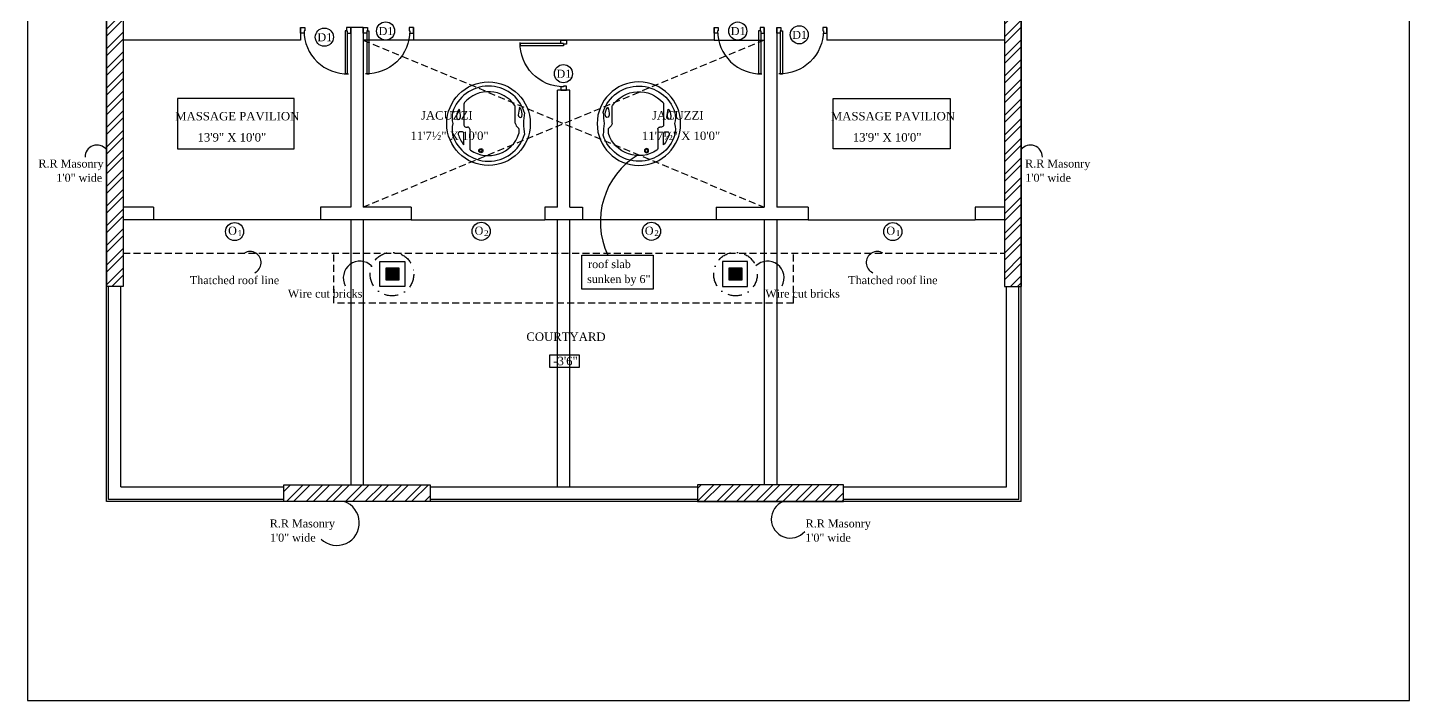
# Model space of a CAD drawing. Extents: x 12259 to 18078, y -1461 to 1911.
# Drawn here: x 12259 to 13252, y -339 to 144 of the extents above; entities that cross this region are included whole.
import ezdxf
from ezdxf.enums import TextEntityAlignment as Align

# ---------------------------------------------------------------- set-up
doc = ezdxf.new("R2010")
doc.units = 0
doc.header["$LTSCALE"] = 20
doc.header["$MEASUREMENT"] = 0
doc.linetypes.add('DASHDOT', pattern=[1, 0.5, -0.25, 0, -0.25])
doc.linetypes.add('HIDDEN', pattern=[0.375, 0.25, -0.125])
doc.layers.get('0').update_dxf_attribs({"linetype": 'CONTINUOUS'})
for name, color, linetype in [('column', 31, 'CONTINUOUS'), ('DETTEXT', 7, 'CONTINUOUS'), ('DOOR', 1, 'CONTINUOUS'), ('door text', 2, 'CONTINUOUS'), ('FURN', 10, 'CONTINUOUS'), ('HATCH', 252, 'CONTINUOUS'), ('PLUMBING', 6, 'CONTINUOUS'), ('Roof lilne', 31, 'CONTINUOUS'), ('Stone', 8, 'CONTINUOUS'), ('text', 2, 'CONTINUOUS'), ('wall', 13, 'CONTINUOUS')]:
    doc.layers.add(name, color=color, linetype=linetype)
doc.layers.add('correct', color=230, linetype='CONTINUOUS', plot=False)
doc.styles.add('style5', font='times_2.ttf')
pattern_1 = [(45, (-1534.97, 47.558), (-7.071068, 7.071068), []), (45, (-1534.97, 52.558), (-7.071068, 7.071068), [])]

# ---------------------------------------------------------------- blocks, each defined once
blk = doc.blocks.new('DR1H902')
at = {"color": 0}
for p, q in [((-0.5, 0), (-0.5, 1)), ((-0.5, 1), (-0.45, 1)), ((-0.45, 0), (-0.45, 1)), ((-0.5, 0), (-0.45, 0))]:
    blk.add_line(p, q, dxfattribs=at)
blk.add_arc((-0.5, 0), 1, 0, 91.707, dxfattribs=at)
blk = doc.blocks.new('A$C3B4262AC')
at = {"layer": 'DOOR'}
for p, q in [((0, 4), (0, 0)), ((2.5, 4), (0, 4)), ((0, 0), (3, 0)), ((2.5, 2.25), (2.5, 4)), ((3, 2.25), (2.5, 2.25)), ((3, 0), (3, 2.25))]:
    blk.add_line(p, q, dxfattribs=at)
blk = doc.blocks.new('A$C1F9E242A')
blk.add_blockref('A$C3B4262AC', (0, 0))
at = {"xscale": -1}
blk.add_blockref('A$C3B4262AC', (36, 0), dxfattribs=at)
at = {"layer": 'DOOR', "xscale": -31, "yscale": 31, "zscale": 68.88888888888889}
blk.add_blockref('DR1H902', (18, 2.25), dxfattribs=at)
blk = doc.blocks.new('*U15')
at = {"xscale": -1, "rotation": 90.00000000000249}
blk.add_blockref('A$C1F9E242A', (-13.99, 19.99), dxfattribs=at)
blk = doc.blocks.new('CARLO')
for p, q in [((35.59, 36.27), (35.59, 50.09)), ((39.78, 47.54), (39.78, 39.56)), ((0.13, 39), (0.13, 36.43)), ((2.85, 31.97), (2.85, 20.08)), ((38.27, 34.77), (37.09, 34.77)), ((39.77, 18.16), (39.77, 33.27)), ((41.28, 38.06), (42.43, 38.06))]:
    blk.add_line(p, q)
for centre, radius in [((22.05, 32.28), 30), ((27.54, 51.7), 1.5), ((27.54, 51.7), 1)]:
    blk.add_circle(centre, radius)
for centre, radius, start, end in [((22.05, 32.28), 27, 17.24852, 162.04471), ((22.05, 32.28), 23, 55.94891, 161.76814), ((34.09, 50.09), 1.5, 0, 55.94891), ((-2.21, 40.14), 1.5, 162.04471, 186.69674), ((-156.94, 21.97), 154.3, 3.82403, 6.69674), ((21.06, 32.53), 24, 18.2214, 38.73477), ((42.43, 39.56), 1.5, 270, 18.2214), ((32.34, 36.61), 15.93, 344.15424, 13.33425), ((-160.31, 42.94), 157.69, 353.31673, 356.11562), ((1.63, 39), 1.5, 161.76814, 180), ((1.63, 36.43), 1.5, 180, 233.63326), ((-2.5, 30.81), 5.48, 12.25297, 53.63326), ((37.09, 36.27), 1.5, 180, 270), ((38.27, 33.27), 1.5, 0, 90), ((41.28, 39.56), 1.5, 180, 270), ((32.42, 27.93), 15.84, 346.65438, 15.86763), ((-2.21, 24.41), 1.5, 173.31673, 197.95484), ((22.05, 32.28), 27, 197.95484, 342.75148), ((5.15, 25.31), 7.26, 163.61394, 222.41527), ((-0.77, 26.27), 1.5, 355.0864, 133.66206), ((-29.07, 28.03), 29.85, 345.21504, 356.36774), ((4.35, 20.08), 1.5, 180, 214.56357), ((43.66, 27.73), 1.5, 46.33794, 184.9136), ((71.96, 29.49), 29.85, 183.63226, 194.78496), ((37.74, 26.77), 7.26, 317.58473, 16.38606), ((22.05, 32.28), 23, 214.56357, 318.97954), ((37.77, 18.35), 2, 318.4718, 360)]:
    blk.add_arc(centre, radius, start, end)
blk = doc.blocks.new('*U22')
at = {"rotation": 1.22133299768199e-12}
blk.add_blockref('A$C1F9E242A', (-35.98, 2), dxfattribs=at)

msp = doc.modelspace()

# ---------------------------------------------------------------- hatches: boundary and pattern name
at = {"layer": 'HATCH'}
for points in [[(12516.98, -28.21), (12516.98, -37.21), (12525.98, -37.21), (12525.98, -28.21)], [(12772.43, -37.21), (12772.43, -28.21), (12763.43, -28.21), (12763.43, -37.21)]]:
    msp.add_hatch(color=8, dxfattribs=at).paths.add_polyline_path(points)
at = {"layer": 'Stone', "ltscale": 5}
h = msp.add_hatch(dxfattribs=at)
h.set_pattern_fill('STEEL', color=256, scale=80, style=0)
h.set_pattern_definition(pattern_1)
h.paths.add_polyline_path([(12315.98, -41.71), (12327.98, -41.71), (12327.98, 192.29), (12315.98, 192.29)])
h = msp.add_hatch(dxfattribs=at)
h.set_pattern_fill('STEEL', color=256, scale=80, style=0)
h.set_pattern_definition(pattern_1)
h.paths.add_polyline_path([(12972.98, 192.29), (12960.98, 192.29), (12960.98, -41.71), (12972.98, -41.71)])
h = msp.add_hatch(dxfattribs=at)
h.set_pattern_fill('STEEL', color=256, scale=80, style=0)
h.set_pattern_definition([(45, (-1447.97, 47.558), (-7.071068, 7.071068), []), (45, (-1447.97, 52.558), (-7.071068, 7.071068), [])])
h.paths.add_polyline_path([(12548.48, -196.21), (12548.48, -184.21), (12443.48, -184.21), (12443.48, -196.21)])
h = msp.add_hatch(dxfattribs=at)
h.set_pattern_fill('STEEL', color=256, scale=80, style=0)
h.set_pattern_definition(pattern_1)
h.paths.add_polyline_path([(12845.48, -196.21), (12845.48, -184.21), (12740.48, -184.21), (12740.48, -196.21)])

# ---------------------------------------------------------------- linework, layer by layer
for p, q in [((12972.98, -196.21), (12972.98, 538.79)), ((12315.98, -196.21), (12315.98, 424.79)), ((12536.48, 135.29), (12500.48, 135.29)), ((12752.48, 135.29), (12788.48, 135.29)), ((12469.73, 6.29), (12349.73, 6.29)), ((12491.48, 6.29), (12491.48, -184.21)), ((12500.48, 6.29), (12500.48, -184.21)), ((12534.98, 6.29), (12630.98, 6.29)), ((12639.98, -185.71), (12639.98, 6.29)), ((12648.98, -185.71), (12648.98, 6.29)), ((12753.98, 6.29), (12657.98, 6.29)), ((12788.48, 6.29), (12788.48, -184.21)), ((12797.48, 6.29), (12797.48, -184.21)), ((12819.98, 6.29), (12939.98, 6.29)), ((12972.98, -196.21), (12315.98, -196.21))]:
    msp.add_line(p, q)
at = {"linetype": 'HIDDEN'}
for p, q in [((12788.48, 135.29), (12500.48, 15.29)), ((12500.48, 135.29), (12788.48, 15.29))]:
    msp.add_line(p, q, dxfattribs=at)
at = {"layer": 'column'}
for points in [[(12525.98, -37.21), (12516.98, -37.21), (12516.98, -28.21), (12525.98, -28.21)], [(12772.43, -37.21), (12763.43, -37.21), (12763.43, -28.21), (12772.43, -28.21)]]:
    msp.add_lwpolyline(points, close=True, dxfattribs=at)
at = {"layer": 'correct', "color": 3}
msp.add_lwpolyline([(12259.43, -339.12), (13251.88, -339.12), (13251.88, 853.82), (12259.43, 853.82)], close=True, dxfattribs=at)
at = {"layer": 'DETTEXT'}
msp.add_lwpolyline([(12657.51, -19.15), (12708.74, -19.15), (12708.74, -43.76), (12657.51, -43.76)], close=True, dxfattribs=at)
at = {"layer": 'DETTEXT', "linetype": 'DASHDOT'}
for centre in [(12521.09, -32.81), (12767.87, -32.81)]:
    msp.add_circle(centre, 15.68, dxfattribs=at)
at = {"layer": 'DETTEXT'}
for centre, radius, start, end in [((12309.24, 51.4), 8.55, 38.04532, 181.15063), ((12979.72, 51.4), 8.55, 358.84937, 141.95468), ((12727.09, 4.8), 56.31, 121.13216, 205.17167), ((12419.19, -24.57), 7.96, 294.86666, 120.49291), ((12869.77, -24.57), 7.96, 59.50709, 245.13334), ((12498.15, -35.55), 11.99, 45.65922, 208.479), ((12790.81, -35.55), 11.99, 331.521, 134.34078), ((12481.46, -211.55), 16.23, 225.85826, 70.88408), ((12807.22, -208.86), 13.62, 111.71807, 319.59137)]:
    msp.add_arc(centre, radius, start, end, dxfattribs=at)
at = {"layer": 'door text', "color": 7}
for centre in [(12472.58, 137.44), (12516.55, 141.86), (12769.48, 141.84), (12813.65, 139.13), (12644.29, 111.2), (12408.09, -2.26), (12585.22, -2.07), (12707.51, -2.07), (12880.87, -2.26)]:
    msp.add_circle(centre, 6.51, dxfattribs=at)
at = {"layer": 'FURN'}
for points in [[(12366.98, 93.29), (12366.98, 57.29), (12450.98, 57.29), (12450.98, 93.29)], [(12921.98, 93.29), (12921.98, 57.29), (12837.98, 57.29), (12837.98, 93.29)]]:
    msp.add_lwpolyline(points, close=True, dxfattribs=at)
at = {"layer": 'Roof lilne', "linetype": 'HIDDEN'}
msp.add_line((12327.98, -17.71), (12960.98, -17.71), dxfattribs=at)
at = {"layer": 'Roof lilne', "color": 8, "linetype": 'HIDDEN'}
for p, q in [((12479.48, -53.71), (12479.48, -17.71)), ((12809.48, -53.71), (12809.48, -17.71)), ((12809.48, -53.71), (12479.48, -53.71))]:
    msp.add_line(p, q, dxfattribs=at)
at = {"layer": 'text'}
msp.add_lwpolyline([(12634.58, -90.78), (12655.52, -90.78), (12655.52, -99.81), (12634.58, -99.81)], close=True, dxfattribs=at)
at = {"layer": 'wall'}
for p, q in [((12315.98, 192.29), (12315.98, -41.71)), ((12327.98, 192.29), (12327.98, -41.71)), ((12960.98, 192.29), (12960.98, -41.71)), ((12972.98, 192.29), (12972.98, -41.71)), ((12455.48, 144.29), (12455.48, 135.29)), ((12500.48, 144.29), (12491.48, 144.29)), ((12491.48, 144.29), (12491.48, 15.29)), ((12500.48, 144.29), (12500.48, 15.29)), ((12536.48, 144.29), (12536.48, 135.29)), ((12752.48, 144.29), (12752.48, 135.29)), ((12788.48, 144.29), (12788.48, 15.29)), ((12797.48, 144.29), (12797.48, 15.29)), ((12833.48, 144.29), (12833.48, 135.29)), ((12455.48, 135.29), (12327.98, 135.29)), ((12752.48, 135.29), (12536.48, 135.29)), ((12960.98, 135.29), (12833.48, 135.29)), ((12639.98, 15.29), (12639.98, 99.29)), ((12648.98, 99.29), (12639.98, 99.29)), ((12648.98, 15.29), (12648.98, 99.29)), ((12349.73, 15.29), (12327.98, 15.29)), ((12349.73, 15.29), (12349.73, 6.29)), ((12491.48, 15.29), (12469.73, 15.29)), ((12469.73, 15.29), (12469.73, 6.29)), ((12534.98, 15.29), (12500.48, 15.29)), ((12534.98, 15.29), (12534.98, 6.29)), ((12639.98, 15.29), (12630.98, 15.29)), ((12630.98, 15.29), (12630.98, 6.29)), ((12648.98, 15.29), (12657.98, 15.29)), ((12657.98, 15.29), (12657.98, 6.29)), ((12753.98, 15.29), (12753.98, 6.29)), ((12753.98, 15.29), (12788.48, 15.29)), ((12819.98, 15.29), (12797.48, 15.29)), ((12819.98, 15.29), (12819.98, 6.29)), ((12960.98, 15.29), (12939.98, 15.29)), ((12939.98, 15.29), (12939.98, 6.29)), ((12349.73, 6.29), (12327.98, 6.29)), ((12534.98, 6.29), (12469.73, 6.29)), ((12657.98, 6.29), (12630.98, 6.29)), ((12819.98, 6.29), (12753.98, 6.29)), ((12960.98, 6.29), (12939.98, 6.29)), ((12327.98, -41.71), (12315.98, -41.71)), ((12317.48, -194.71), (12317.48, -41.71)), ((12326.48, -185.71), (12326.48, -41.71)), ((12960.98, -41.71), (12972.98, -41.71)), ((12962.48, -185.71), (12962.48, -41.71)), ((12971.48, -194.71), (12971.48, -41.71)), ((12326.48, -185.71), (12443.48, -185.71)), ((12443.48, -196.21), (12443.48, -184.21)), ((12443.48, -184.21), (12548.48, -184.21)), ((12548.48, -184.21), (12548.48, -196.21)), ((12548.48, -185.71), (12740.48, -185.71)), ((12845.48, -184.21), (12740.48, -184.21)), ((12740.48, -184.21), (12740.48, -196.21)), ((12845.48, -196.21), (12845.48, -184.21)), ((12845.48, -185.71), (12962.48, -185.71)), ((12443.48, -194.71), (12317.48, -194.71)), ((12548.48, -196.21), (12443.48, -196.21)), ((12740.48, -194.71), (12548.48, -194.71)), ((12740.48, -196.21), (12845.48, -196.21)), ((12971.48, -194.71), (12845.48, -194.71))]:
    msp.add_line(p, q, dxfattribs=at)
for points in [[(12530.48, -41.71), (12512.48, -41.71), (12512.48, -23.71), (12530.48, -23.71)], [(12758.48, -41.71), (12776.48, -41.71), (12776.48, -23.71), (12758.48, -23.71)]]:
    msp.add_lwpolyline(points, close=True, dxfattribs=at)

# ---------------------------------------------------------------- block references
at = {"layer": 'DOOR', "rotation": 90}
for name, p in [('*U15', (12475.47, 158.28)), ('*U15', (12772.47, 158.28)), ('*U22', (12648.48, 135.27))]:
    msp.add_blockref(name, p, dxfattribs=at)
at = {"layer": 'DOOR', "xscale": -1, "rotation": 270}
for p in [(12516.49, 158.28), (12813.49, 158.28)]:
    msp.add_blockref('*U15', p, dxfattribs=at)
at = {"layer": 'PLUMBING', "rotation": 180}
msp.add_blockref('CARLO', (12612.53, 107.57), dxfattribs=at)
at = {"layer": 'PLUMBING', "xscale": -1, "rotation": 180}
msp.add_blockref('CARLO', (12676.43, 107.57), dxfattribs=at)

# ---------------------------------------------------------------- texts
at = {"layer": 'DETTEXT', "style": 'style5'}
for s, p in [('R.R Masonry', (12267.21, 43.75)), ('R.R Masonry', (12975.9, 43.75)), ('1\'0" wide', (12280.1, 33.55)), ('1\'0" wide', (12975.99, 33.55)), ('roof slab', (12662.03, -28.51)), ('sunken by 6"', (12661.28, -39.26)), ('R.R Masonry', (12433.37, -214.85)), ('R.R Masonry', (12818.26, -214.85)), ('1\'0" wide', (12433.46, -225.05)), ('1\'0" wide', (12817.9, -225.05))]:
    msp.add_text(s, height=5.75, dxfattribs=at).set_placement(p)
for s, p in [('Thatched roof line', (12408.03, -40.04)), ('Thatched roof line', (12880.91, -40.04)), ('Wire cut bricks', (12473.1, -49.68)), ('Wire cut bricks', (12816.04, -49.68))]:
    msp.add_text(s, height=5.75, dxfattribs=at).set_placement(p, align=Align.CENTER)
at = {"layer": 'door text', "style": 'style5'}
for s, p in [('D1', (12467.58, 134.53)), ('D1', (12511.55, 138.95)), ('D1', (12764.47, 138.93)), ('D1', (12808.64, 136.22)), ('D1', (12639.28, 108.3)), ('O', (12403.44, -4.48)), ('O', (12580.47, -4.48)), ('O', (12702.76, -4.48)), ('O', (12876.22, -4.48))]:
    msp.add_text(s, height=5.75, dxfattribs=at).set_placement(p)
at = {"layer": 'door text', "color": 0, "style": 'style5'}
for s, p in [('1', (12410.23, -5.55)), ('2', (12587.26, -5.55)), ('2', (12709.55, -5.55)), ('1', (12883.01, -5.55))]:
    msp.add_text(s, height=4.31, dxfattribs=at).set_placement(p)
at = {"layer": 'text', "style": 'style5'}
for s, height, p in [('MASSAGE PAVILION', 6.0504, (12365.44, 77.64)), ('JACUZZI', 6.05, (12541.96, 78.26)), ('JACUZZI', 6.05, (12707.88, 78.26)), ('MASSAGE PAVILION', 6.0504, (12836.39, 77.64)), ('11\'7½" X 10\'0"', 6.0504, (12534.36, 63.55)), ('11\'7½" X 10\'0"', 6.0504, (12700.65, 63.55)), ('13\'9" X 10\'0"', 6.0504, (12381.46, 62.44)), ('13\'9" X 10\'0"', 6.0504, (12852.11, 62.44)), ('COURTYARD', 6.05, (12617.67, -80.82)), ('-3\'6"', 6.05, (12637, -98.28))]:
    msp.add_text(s, height=height, dxfattribs=at).set_placement(p)

doc.saveas('drawing.dxf')
